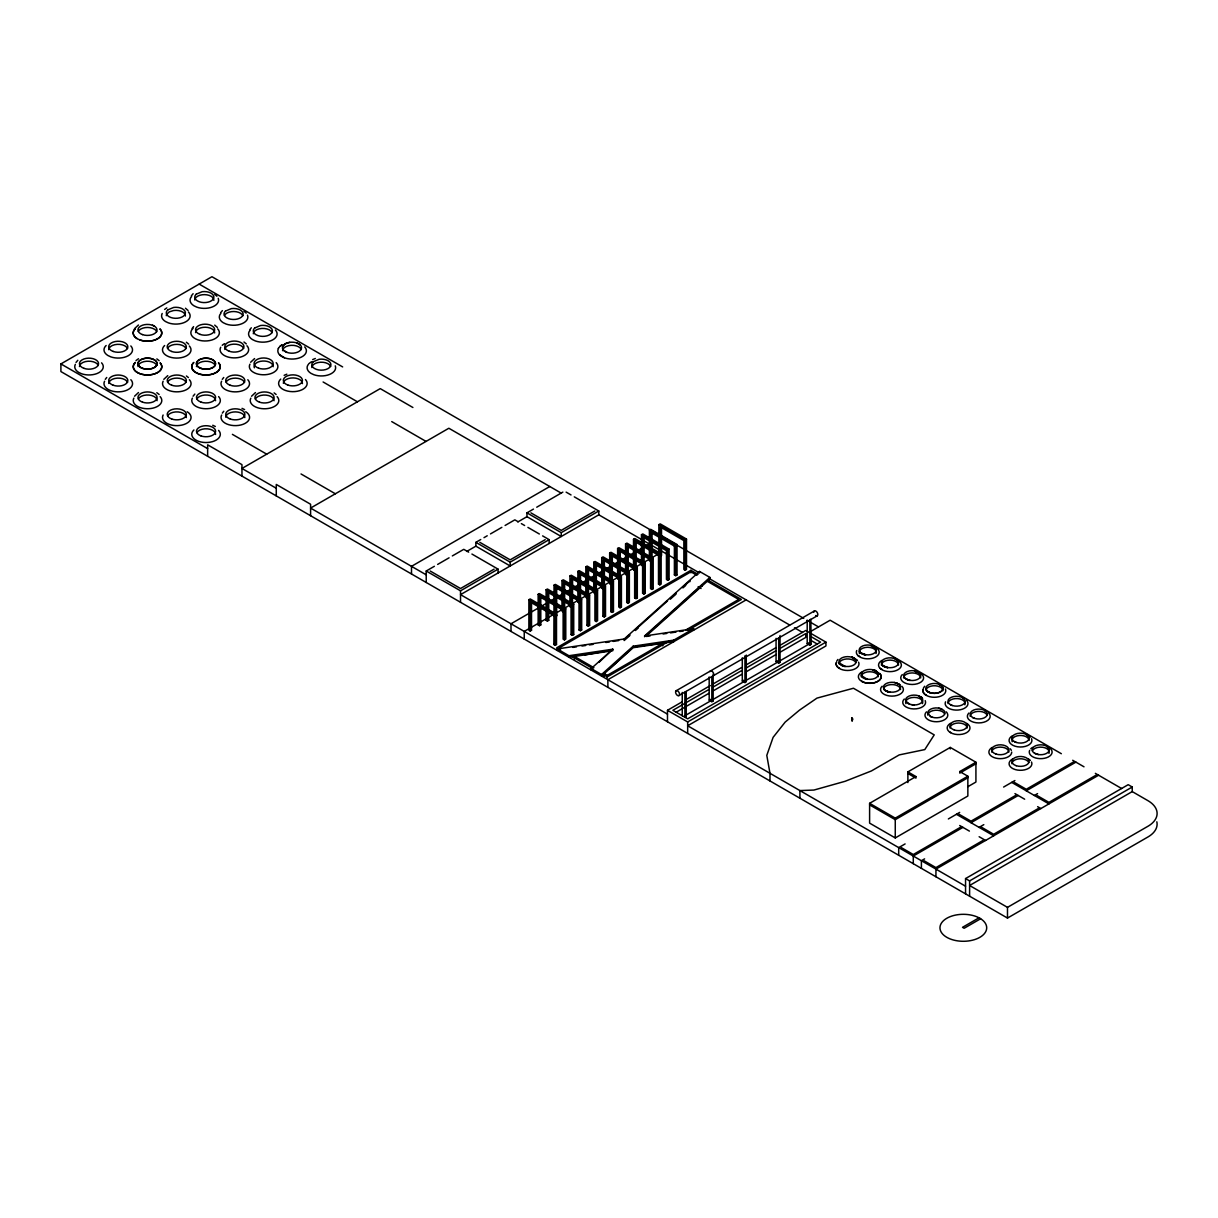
<?xml version="1.0" encoding="UTF-8"?>
<svg xmlns="http://www.w3.org/2000/svg" width="1218" height="1218" viewBox="0 0 1218 1218"><rect width="100%" height="100%" fill="white"/><g stroke="black" fill="none" stroke-linecap="round" stroke-linejoin="round"><path stroke-width="1.5" d="M852.113 720.919L852.844 719.062L851.717 717.828L852.113 720.919L852.037 718.041M865.541 654.736L865.435 654.919A8.968 5.176 0 0 1 859.999 652.513L865.541 654.736L863.471 654.233M894.21 682.445L898.047 683.724A8.587 4.963 0 0 1 898.062 690.743A8.587 4.963 0 0 1 885.912 690.743L889.658 692.22A8.968 5.176 0 0 1 884.222 689.799L885.912 690.743M909.953 680.375L906.101 679.096L903.878 676.858A8.587 4.963 0 0 1 914.383 670.798L919.605 673.097A8.587 4.963 0 0 1 917.382 679.507A8.587 4.963 0 0 1 906.101 679.081L909.953 680.375L907.684 680.04M923.427 688.063L924.69 686.252M836.796 661.009L837.908 659.456M76.018 362.446L77.8 360.284M134.498 328.677L138.456 324.993M105.281 379.331L106.727 377.473M191.333 295.867L193.114 293.705M191.607 296.553L190.663 297.771A14.266 8.237 0 0 0 193.921 305.779L196.814 307.149A14.266 8.237 0 0 0 212.663 306.829A14.266 8.237 0 0 0 218.22 298.258M134.543 396.231L138.487 392.531M192.124 328.479L193.586 326.607M163.806 379.331L167.764 375.631M220.595 312.752L222.376 310.605M220.854 313.452L219.925 314.655A14.266 8.237 0 0 0 223.183 322.679L226.076 324.034A14.266 8.237 0 0 0 241.91 323.729A14.266 8.237 0 0 0 247.482 315.142M193.068 396.215L194.834 394.069M249.857 329.652L251.304 327.779M250.116 330.337L249.172 331.555A14.266 8.237 0 0 0 252.446 339.563L255.323 340.933A14.266 8.237 0 0 0 272.619 339.929A14.266 8.237 0 0 0 275.42 330.032M222.27 379.361L223.731 377.489M250.634 362.264L254.592 358.564M222.315 413.115L223.777 411.242M278.313 348.378L279.257 347.16M282.835 346.095L285.423 343.689L289.793 342.319M251.532 396.246L255.476 392.561M308.626 364.121L307.697 365.339A14.266 8.237 0 0 0 310.955 373.347L313.848 374.718A14.266 8.237 0 0 0 329.697 374.398A14.266 8.237 0 0 0 335.254 365.826M840.146 664.069L839.278 662.881L845.262 666.581A8.968 5.176 0 0 1 839.811 664.16L840.146 664.069A8.587 4.948 0 0 1 841.501 658.085A8.587 4.948 0 0 1 851.854 657.294L852.067 657.096A8.968 5.176 0 0 1 856.239 660.232L853.651 658.101M872.058 645.647L872.24 645.433A8.968 5.176 0 0 1 876.427 648.585L869.987 645.159A8.587 4.963 0 0 0 859.466 651.219L860.319 652.422L859.466 651.219M909.876 704.339L908.11 703.547A8.587 4.963 0 0 1 907.364 697.031A8.587 4.963 0 0 1 918.463 695.752L921.615 697.564A8.587 4.963 0 0 1 914.185 705.009L909.892 704.339L905.872 701.324M136.005 360.574L138.502 358.747M591.217 670.098L591.217 668.56L612.821 649.194L599.058 662.303M557.235 650.488L557.235 648.95L624.195 638.993L699.558 571.455L709.896 577.423L709.896 578.946L645.951 636.253M629.797 634.761L624.195 639.77L624.195 638.993M635.385 629.736L667.54 600.931M670.326 598.419L675.929 593.41M682.917 587.152L689.906 580.879L689.906 581.656M624.195 640.531L629.797 635.522M635.385 630.513L638.186 628.001M670.326 599.195L675.929 594.171M682.917 587.913L685.704 585.401M662.744 645.86L662.744 643.317L633.177 647.702L601.54 676.051L601.54 674.528L633.177 646.179L673.782 640.135L693.636 628.686L693.636 630.208M709.896 577.423L644.55 635.979L693.636 628.686M673.782 640.135L673.782 641.673L633.177 646.941L609.381 669.017M644.55 636.74L701.903 585.34L701.903 586.117M930.065 692.692L928.009 692.037L932.135 693.179A8.587 4.963 0 0 0 942.656 687.104L940.433 684.897A8.587 4.963 0 0 0 928.299 684.897A8.587 4.963 0 0 0 928.299 691.9L930.065 692.692A8.587 4.963 0 0 0 940.433 691.9A8.587 4.963 0 0 0 941.803 685.917L938.652 684.105L940.418 684.881M932.09 717.158L930.308 716.382A8.587 4.963 0 0 0 941.605 716.793A8.587 4.963 0 0 0 943.813 710.383L938.606 708.084M974.476 718.331L972.71 717.539M1016.193 742.417L1014.427 741.625M164.643 309.433L166.82 307.895M279.851 346.414L282.195 344.755A14.266 8.237 0 0 0 279.973 346.475M309.22 363.375L311.564 361.716M1156.826 821.8A31.44 18.148 0 0 1 1147.889 837.01L1007.484 918.067L60.9 371.566L60.9 363.923L211.947 276.714L657.431 533.91M549.775 486.515L411.501 566.34L411.501 573.982M426.224 582.478L426.224 571.014L434.384 566.294M437.643 564.421L449.077 557.814M452.335 555.926L463.769 549.333L468.671 552.165M475.873 542.345L510.19 562.153L510.19 565.974L475.873 546.166L475.873 542.345L480.745 539.528M483.988 537.656L487.23 535.783M490.489 533.91L501.846 527.348M505.089 525.476L514.833 519.842L518.107 521.73M526.952 512.854L561.254 532.662L561.254 536.499L526.952 516.676L526.952 512.854L533.469 509.094M536.742 507.206L562.853 492.118M466.783 551.419L475.873 546.166M517.863 521.928L526.952 516.676M494.097 569.141L460.526 588.522L430.198 571.014M545.177 539.665L510.19 559.854L479.846 542.345M594.826 510.997L561.254 530.378L530.911 512.854M426.224 571.014L460.526 590.821L498.071 569.141L498.071 572.978M510.19 562.153L549.151 539.665L549.151 543.487M561.254 532.662L598.799 510.997L598.799 514.818L460.526 594.643L667.479 714.129M530.195 631.046L530.195 601.981L531.52 601.22L531.52 630.285L530.195 631.046L528.871 630.285L528.871 599.698L530.195 598.921L556.504 614.116L556.504 644.489L555.18 645.266L553.855 644.489L554.038 585.158L555.362 584.396L581.671 599.591L581.671 629.965L580.347 630.726L579.022 629.965L579.022 601.113L555.362 587.457L555.18 645.266M539.467 625.687L538.143 624.925L538.143 594.338L539.467 593.577L565.776 608.772L565.776 639.145L564.452 639.907L563.127 639.145L563.127 610.294L539.467 596.637L539.467 625.687L540.792 624.925L540.792 595.876L539.467 596.637M548.739 593.09L548.739 620.343L547.415 621.104L546.09 620.343L546.09 589.756L547.415 588.994L573.724 604.174L573.724 634.548L572.399 635.324L571.075 634.548L571.075 605.711L573.724 604.174M561.985 580.575L563.31 579.814L589.619 595.008L589.619 625.382L588.294 626.143L586.969 625.382L586.969 596.531L563.31 582.874L563.31 611.923L561.985 611.162L561.985 580.575L588.294 595.769L589.619 595.008M569.933 575.992L571.257 575.216L597.566 590.41L597.566 620.784L596.241 621.561L594.917 620.784L594.917 591.948L571.257 578.276L571.257 607.34L569.933 606.579L569.933 575.992L596.241 591.172L597.566 590.41M579.205 602.758L577.88 601.981L577.88 571.394L579.205 570.633L605.513 585.828L605.513 616.201L604.189 616.963L602.864 616.201L603.047 559.93L626.707 573.587L629.356 572.064L629.356 602.438L628.031 603.199L626.707 602.438L626.889 546.166L650.549 559.823M585.828 566.812L587.152 566.05L613.461 581.245L613.461 611.619L612.136 612.38L610.812 611.619L610.812 582.767L587.152 569.111L587.152 598.16L585.828 597.399L585.828 566.812L612.136 582.006L613.461 581.245M595.1 593.577L593.775 592.816L593.775 562.229L595.1 561.452L621.408 576.647L621.408 607.021L620.084 607.797L618.759 607.021L618.759 578.185L595.1 564.513L595.1 589.938M603.047 588.994L601.722 588.218L601.722 557.631L603.047 556.87L629.356 572.064M610.994 584.396L609.67 583.635L609.67 553.048L610.994 552.287L637.303 567.481L637.303 597.855L635.979 598.617L634.654 597.855L634.654 569.004L610.994 555.347L610.994 580.773M620.084 607.797L620.266 549.988L618.942 550.749L618.942 579.814L617.617 579.052L617.617 548.465L618.942 547.689L645.251 562.883L645.251 593.257L643.926 594.034L642.602 593.257L642.602 564.421L645.251 562.883M628.214 574.454L626.889 575.231L625.565 574.454L625.565 543.867L626.889 543.106L653.198 558.301L653.198 588.675L651.874 589.436L650.549 588.675L650.716 532.403L652.041 531.642L652.041 558.879M658.496 555.241L634.837 541.584L634.837 570.633L633.512 569.872L633.512 539.285L634.837 538.523L661.146 553.703L661.146 584.092L659.821 584.853L658.496 584.092L658.496 555.241L661.146 553.703M641.46 534.702L642.784 533.926L669.093 549.12L669.093 579.494L667.769 580.255L666.444 579.494L666.444 550.658L642.784 536.986L642.784 566.05L641.46 565.289L641.46 534.702L667.769 549.881L669.093 549.12M650.716 561.452L649.392 560.691L649.392 530.104L650.716 529.343L677.041 544.537L677.041 574.911L675.716 575.672L674.391 574.911L674.391 546.06L677.041 544.537M658.862 553.429L658.862 524.638L660.186 523.877L686.51 539.072L686.51 569.445L685.186 570.207L683.861 569.445L683.861 540.594L660.186 526.937L660.186 554.175M547.415 621.104L547.415 592.039L548.739 591.278M587.152 569.111L588.477 568.334L588.477 595.587M610.994 555.347L612.319 554.571L612.319 581.823M642.784 536.986L644.109 536.224L644.109 563.462M545.557 603.823L510.997 623.783L510.997 631.426M550.506 600.976L562.016 594.323M566.964 591.461L578.489 584.823M581.778 582.92L586.711 580.057M589.999 578.169L593.303 576.266M598.236 573.404L626.219 557.25M629.508 555.347L649.27 543.944L598.799 514.818M545.634 619.079L524.242 631.426L524.242 639.069M548.922 617.176L593.379 591.506M596.668 589.619L657.568 554.449M553.855 615.653L556.504 614.116M538.143 594.338L564.452 609.533L565.776 608.772M554.038 585.158L580.347 600.352L581.671 599.591M577.88 571.394L604.189 586.589L605.513 585.828M621.408 576.647L620.084 577.408L593.775 562.229M609.67 553.048L635.979 568.243L637.303 567.481M625.565 543.867L651.874 559.062L653.198 558.301M658.862 524.638L685.186 539.833L686.51 539.072M538.143 624.925L539.467 624.164L540.792 624.925M546.09 620.343L547.415 619.581L548.739 620.343M554.038 615.745L555.362 614.983M569.933 606.579L571.257 605.803M577.88 601.981L579.205 601.22M601.722 588.218L603.047 587.457M609.67 583.635L610.994 582.874M625.565 574.454L626.889 573.693M633.512 569.872L634.837 569.111M641.46 565.289L642.784 564.513L618.942 550.749M556.687 588.507L556.687 615.745L555.362 616.521L530.195 601.981M661.511 555.225L660.186 555.987L658.862 555.225L660.186 554.464L661.511 555.225L661.511 526.176M553.855 644.489L555.18 643.728L556.504 644.489M571.075 634.548L572.399 633.786L573.724 634.548M579.022 629.965L580.347 629.204L581.671 629.965M586.969 625.382L588.294 624.606L589.619 625.382M602.864 616.201L604.189 615.44L605.513 616.201M610.812 611.619L612.136 610.842L613.461 611.619M626.707 602.438L628.031 601.677M634.654 597.855L635.979 597.079L637.303 597.855M642.602 593.257L643.926 592.496L645.251 593.257M658.496 584.092L659.821 583.315M674.391 574.911L675.716 574.15L677.041 574.911M698.005 574.394L690.926 570.298L556.763 647.763L560.6 649.986M604.235 676.188L604.235 673.645L607.219 675.366L662.744 643.317M685.795 629.995L738.732 599.439L707.293 581.275M669.352 641.018L607.219 676.888L603.199 674.574M687.774 630.391L741.381 599.439L708.328 580.347M746.147 599.88L607.873 679.72L607.873 687.363M813.852 612.212A2.817 1.629 60 0 1 816.608 611.68A2.817 1.629 60 0 1 817.248 615.79L678.563 695.752A2.817 1.629 60 0 1 676.584 694.61L676.173 694.001A2.817 1.629 60 0 1 676.173 690.758L814.446 610.934M667.479 721.772L667.479 710.307L682.293 701.751M685.582 699.848L710.277 685.597M713.565 683.694L741.549 667.54M746.497 664.693L776.125 647.58M779.413 645.677L805.753 630.467L825.941 642.13L825.941 645.951L687.668 725.776L965.554 886.217M708.952 689.464L672.869 710.307L687.668 718.848L820.551 642.13L810.686 636.435M713.885 686.617L741.762 670.524M746.695 667.677L776.216 650.625M779.505 648.737L805.753 633.588L805.753 637.41L779.505 652.559M810.549 631.533L830.128 620.221L1061.35 753.714M676.142 712.226L708.952 693.286M713.885 690.454L741.762 674.346M746.695 671.499L776.216 654.447M709.181 676.98L709.181 700.167L710.505 699.406M742.295 657.781L742.295 681.06L743.619 680.299M776.064 638.369L776.064 661.557L777.389 660.795M807.199 620.388L807.199 643.591L808.524 642.83M710.505 700.944L684.897 715.727L686.221 716.489L686.221 691.504M713.459 699.239L744.274 681.441M745.858 680.527L778.058 661.937M809.178 643.972L778.713 661.557L780.038 662.318L780.038 635.552M686.221 716.489L684.897 717.25L684.897 692.189M709.181 700.167L711.83 701.705L713.154 700.944L713.154 674.178M742.295 681.06L744.944 682.582L746.269 681.821L746.269 655.056M776.064 661.557L778.713 663.094L780.038 662.318M807.199 643.591L809.848 645.114L811.173 644.352L810.838 619.383A2.817 1.629 60 0 1 810.351 619.338M667.479 710.307L687.668 721.954L825.941 642.13M907.882 782.58L907.882 771.892L950.268 747.426L975.923 762.224L975.923 782.047L967.853 786.706M975.923 763.777L959.769 773.11L959.769 771.557L967.853 776.216L967.853 796.024L895.26 837.938L869.606 823.124L869.606 803.317L915.951 776.566L915.951 778.119L907.882 773.445M959.769 771.557L975.923 762.224M869.606 803.317L895.26 818.131L967.853 776.216M967.853 777.769L895.26 819.684L869.606 804.87M905.111 843.922L898.701 847.621L898.701 855.264M948.35 818.953L959.677 812.406M1003.617 787.056L1014.899 780.54M960.286 827.372L913.287 854.518L901.35 847.621M1015.553 795.476L971.02 821.176L959.084 814.294M1073.271 762.133L1026.272 789.279L1014.335 782.382M962.936 827.372L913.287 856.041L913.287 863.684M971.02 822.713L1018.202 795.476M1026.272 790.802L1075.92 762.133M924.599 858.873L921.402 860.73L921.402 868.373M979.105 827.387L983.809 824.647M1034.341 795.476L1037.553 793.618M982.956 840.466L935.942 867.597L924.051 860.73M1038.223 808.554L993.675 834.269L981.754 827.372M1095.956 775.227L1048.942 802.373L1036.99 795.476M1098.606 775.227L935.942 869.119L935.942 876.762M965.554 893.875L965.554 878.574L1128.203 784.681L1132.238 787.011L1132.238 791.593L969.604 885.501L1007.484 907.364L1147.889 826.306A31.44 18.148 0 0 0 1147.889 800.637L1132.238 791.593M965.554 878.574L969.604 880.903L1132.238 787.011M978.983 917.809L962.509 927.324L964.154 928.268L980.627 918.768M312.63 359.584L315.325 358.473M284.144 375.311L286.854 374.185M713.154 675.868L713.154 675.868A2.801 1.614 60 0 0 712.911 672.123A2.801 1.614 60 0 0 709.957 671.62M572.81 647.397L576.479 646.865M581.976 646.042L585.66 645.494M589.329 644.946L592.999 644.398M605.848 642.495L609.518 641.947M613.187 641.399L618.698 640.577M646.408 636.466L650.107 635.918M663.064 633.984L666.764 633.436M670.479 632.888L676.02 632.066M679.735 631.518L683.435 630.954M557.235 648.95L568.958 655.726L612.821 649.194M612.821 649.97L584.518 654.934M612.821 650.732L568.958 657.248L568.958 655.726M911.947 704.841L914.17 705.009M865.48 678.7L867.551 679.202A8.587 4.963 0 0 0 878.056 673.128L874.067 670.113A8.587 4.963 0 0 0 863.699 670.905A8.587 4.963 0 0 0 862.344 676.888L861.994 676.98A8.968 5.176 0 0 0 867.444 679.385L861.476 675.686M914.383 670.798L919.605 673.097M887.694 691.535L889.764 692.022M1038.452 754.566L1034.6 753.272M815.847 615.653L817.248 615.79L815.74 615.577M875.833 647.58L873.473 646.53A11.419 6.592 0 0 1 875.833 647.58L877.645 648.935A11.419 6.592 0 0 1 869.256 658.771A11.419 6.592 0 0 1 856.726 650.534M853.27 658.177A11.419 6.592 0 0 1 857.457 660.598L851.869 657.309L853.635 658.085A8.587 4.948 0 0 1 853.635 665.104A8.587 4.948 0 0 1 841.501 665.104M876.107 670.722C871.022 669.002 879.594 671.575 878.361 674.407M950.512 704.72L952.278 705.511M896.281 682.948L899.752 684.623L896.281 682.948A8.587 4.963 0 0 0 885.912 683.724A8.587 4.963 0 0 0 884.542 689.708L883.689 688.52L884.542 689.708M918.463 695.752L922.468 698.767M919.879 696.635L922.254 697.686M904.289 699.041A11.419 6.592 0 0 0 906.101 707.003L908.461 708.054A11.419 6.592 0 0 0 921.128 707.567A11.419 6.592 0 0 0 925.208 700.639M916.454 671.285L918.235 672.077M851.869 657.309L853.635 658.085M942.458 709.363L940.677 708.571A8.587 4.963 0 0 0 927.796 712.865L930.308 716.367M297.131 343.065L300.389 345.075M286.946 352.383A9.546 5.511 0 0 1 287.463 342.837A9.546 5.511 0 0 1 301.531 347.861A9.546 5.511 0 0 1 286.946 352.383L283.687 350.373M284.464 357.757L279.531 354.712M152.494 325.221L154.427 326.135M142.46 334.585L140.512 333.686A9.546 5.511 0 0 1 144.485 324.688A9.546 5.511 0 0 1 156.939 330.565A9.546 5.511 0 0 1 142.445 334.6M137.086 338.604A14.266 8.237 0 0 1 135.35 328.616A14.266 8.237 0 0 0 137.071 338.619L139.963 339.959A14.266 8.237 0 0 0 157.244 338.969A14.266 8.237 0 0 0 160.06 329.058A14.266 8.237 0 0 1 157.244 338.969A14.266 8.237 0 0 1 139.963 339.959M242.032 408.365L244.605 409.583M212.754 425.265L215.327 426.483M156.833 358.914L159.162 360.695M156.817 392.698L159.147 394.48M1072.693 760.276L1084.005 766.807M1095.347 773.354L1121.626 788.518M660.719 535.813L683.74 549.09M687.028 550.993L803.743 618.379M807.032 620.282L818.526 626.92M649.392 530.104L675.716 545.299L675.716 575.672M650.716 532.403L674.391 546.06M566.126 492.133L571.029 494.95M574.287 496.837L598.799 510.997M199.173 284.099L342.654 366.923M412.902 407.497L380.229 388.618L241.956 468.458L276.273 488.266M561.224 493.123L448.848 428.249L310.59 508.073L426.224 574.835M650.732 544.796L683.45 563.69M686.678 565.548L699.558 572.993L699.558 571.455M709.896 578.946L789.645 625.001M794.471 627.788L802.525 632.431M810.686 640.257L817.263 644.048M696.97 575.322L690.926 571.821L559.412 647.763L559.412 650.305M633.512 539.285L659.821 554.479L659.821 584.853M809.848 643.591L811.173 644.352M698.097 586.817L701.05 588.522M617.617 548.465L643.926 563.645L643.926 594.034M667.769 578.733L669.093 579.494M323.105 381.98L357.422 401.788M391.739 421.595L426.041 441.418M1011.686 782.382L1048.942 803.895M1014.959 793.603L1024.658 799.206M1037.629 806.681L1040.872 808.554M601.722 557.631L628.031 572.825L628.031 603.199M651.874 587.913L653.198 588.675M521.365 523.618L524.638 525.506M527.912 527.394L539.346 534.002M542.619 535.89L549.151 539.665M602.864 587.35L579.205 573.693L579.205 599.119M907.882 771.892L915.951 776.566M620.084 606.26L621.408 607.021M956.435 814.294L993.675 835.792M959.693 825.5L969.406 831.102M979.135 836.72L985.606 840.466M546.09 589.756L572.399 604.95M547.415 592.039L571.075 605.711M471.929 554.053L498.071 569.141M711.83 700.167L713.154 700.944M528.871 599.698L556.687 615.745M232.394 434.354L266.712 454.162M301.029 473.969L335.346 493.777M530.195 629.508L531.52 630.285M593.912 667.677L574.424 656.441L574.424 658.984M572.323 656.746L592.861 668.606M591.217 668.56L601.54 674.528M60.9 363.923L207.639 448.635M1046.749 746.269L1048.972 748.491A8.587 4.963 0 0 1 1039.928 754.718A8.587 4.963 0 0 1 1032.894 747.685A8.587 4.963 0 0 1 1046.749 746.269L1048.972 748.491M962.646 697.716L964.001 698.736A8.587 4.963 0 0 1 957.318 706.151A8.587 4.963 0 0 1 948.502 699.528A8.587 4.963 0 0 1 962.646 697.716L964.001 698.736M920.245 673.204L922.056 674.574A11.419 6.592 0 0 1 919.514 682.933A11.419 6.592 0 0 1 904.822 682.933A11.419 6.592 0 0 1 902.279 674.574M926.913 690.865L926.061 689.677L928.283 691.9M920.245 696.544L921.615 697.564M880.066 668.347L881.878 669.2M857.883 655.543L859.695 656.38M946.264 711.86A11.419 6.592 0 0 1 943.326 720.386A11.419 6.592 0 0 1 928.314 719.823L926.502 718.468A11.419 6.592 0 0 1 926.487 711.86M243.981 342.014L246.325 343.918M214.718 325.115L217.337 327.398M185.471 308.23L188.074 310.514M274.126 392.896L276.136 394.51M186.354 342.212L188.699 344.131M186.4 375.966L188.409 377.58M903.878 676.858L904.73 678.061M876.062 648.661L873.839 646.438L875.194 647.458A8.587 4.963 0 0 1 872.986 653.883A8.587 4.963 0 0 1 861.689 653.442M927.796 712.865L928.086 714.159M1007.484 907.364L1007.484 918.067M969.604 880.903L969.604 896.204M950.512 732.125L950.512 732.642A11.419 6.592 0 0 0 966.65 732.642A11.419 6.592 0 0 0 966.65 723.325M950.268 747.426L950.268 748.979M926.289 694.839L926.289 695.341A11.419 6.592 0 0 1 923.335 688.977A11.419 6.592 0 0 0 934.373 697.29A11.419 6.592 0 0 0 945.396 688.992M895.26 818.131L895.26 837.938M861.689 680.847L861.689 681.364A11.419 6.592 0 0 0 876.716 681.928A11.419 6.592 0 0 0 879.655 673.402A11.419 6.592 0 0 1 876.716 681.928A11.419 6.592 0 0 1 861.705 681.364L859.878 679.994A11.419 6.592 0 0 1 861.705 672.047M839.506 668.043L837.695 667.19A11.419 6.592 0 0 1 836.553 662.181A11.419 6.592 0 0 0 847.576 670.479A11.419 6.592 0 0 0 858.599 662.181M809.848 620.145L809.848 645.114M799.906 798.232L799.906 790.573L813.944 790.056L845.094 781.301L871.418 770.948L899.234 754.901L924.797 749.588L934.221 734.88L853.437 688.246L816.974 698.112L799.556 710.094L785.153 722.107L773.11 737.347L766.792 755.373L769.989 773.308L769.989 780.951M778.713 638.11L778.713 663.094M744.944 655.817L744.944 682.582M711.83 676.721L711.83 701.705M690.926 570.298L690.926 572.841M687.668 721.954L687.668 733.434M685.186 539.833L685.186 570.207M682.247 692.448L682.247 715.727M667.769 549.881L667.769 580.255M651.874 559.062L651.874 589.436M636.161 540.807L636.161 566.233M635.979 568.243L635.979 598.617M633.177 646.179L633.177 646.941M628.214 545.405L628.214 572.643M612.136 582.006L612.136 612.38M607.219 675.366L607.219 677.908M604.372 559.169L604.372 586.406M604.189 586.589L604.189 616.963M596.424 563.751L596.241 621.561M588.294 595.769L588.294 626.143M580.529 574.744L580.529 600.169M580.347 600.352L580.347 630.726M572.582 577.515L572.399 635.324M564.634 582.113L564.634 609.35M564.452 609.533L564.452 639.907M460.526 590.821L460.526 602.286M310.59 515.716L310.59 504.252L276.273 484.444L276.273 495.909M241.956 476.101L241.956 464.637L207.639 444.814L207.639 456.293M1011.899 763.716A8.587 4.963 0 0 1 1019.359 758.814A8.587 4.963 0 0 1 1028.784 762.438M224.447 315.447A9.546 5.511 0 0 1 233.871 311.519A9.546 5.511 0 0 1 242.884 315.767M905.887 703.623A8.587 4.963 0 0 1 914.185 697.381A8.587 4.963 0 0 1 922.468 703.623M196.433 366.588A9.546 5.511 0 0 1 205.02 361.274A9.546 5.511 0 0 1 215.281 365.491M138.319 331.387A9.546 5.511 0 0 1 152.494 328.281L154.427 329.195A9.546 5.511 0 0 1 156.757 331.707M283.337 383.259A9.546 5.511 0 0 1 293.188 377.915A9.546 5.511 0 0 1 302.429 383.594M255.354 398.956A9.546 5.511 0 0 1 266.026 395.104A9.546 5.511 0 0 1 274.035 400.707M947.985 703.517A8.587 4.963 0 0 1 957.698 698.599A8.587 4.963 0 0 1 964.869 704.796M167.582 348.272A9.546 5.511 0 0 1 177.021 344.359A9.546 5.511 0 0 1 186.019 348.607M1012.204 741.701A8.587 4.963 0 0 1 1019.375 735.505A8.587 4.963 0 0 1 1029.073 740.422M254.334 367.806A9.546 5.511 0 0 1 262.677 361.046A9.546 5.511 0 0 1 273.167 366.709M196.89 398.925A9.546 5.511 0 0 1 207.562 395.074A9.546 5.511 0 0 1 215.571 400.676M861.187 676.706A8.587 4.963 0 0 1 869.774 671.742A8.587 4.963 0 0 1 878.361 676.706M218.555 362.857A14.266 8.237 0 0 1 214.81 373.226A14.266 8.237 0 0 1 196.479 372.906A14.266 8.237 0 0 1 193.845 362.416A14.266 8.237 0 0 0 196.494 372.891A14.266 8.237 0 0 0 214.84 373.21A14.266 8.237 0 0 0 218.57 362.842M167.642 415.81A9.546 5.511 0 0 1 178.315 411.958A9.546 5.511 0 0 1 186.324 417.561M838.989 663.886A8.587 4.963 0 0 1 846.449 658.968A8.587 4.963 0 0 1 855.858 662.607M195.565 332.59A9.546 5.511 0 0 1 205.4 327.246A9.546 5.511 0 0 1 214.657 332.925M225.741 417.226A9.546 5.511 0 0 1 235.576 411.897A9.546 5.511 0 0 1 244.833 417.576M189.369 379.712A14.266 8.237 0 0 1 178.224 391.8A14.266 8.237 0 0 1 163.136 381.234M988.666 713.032A11.419 6.592 0 0 1 986.108 721.376A11.419 6.592 0 0 1 971.431 721.376A11.419 6.592 0 0 1 968.889 713.032M915.129 671.514A11.419 6.592 0 0 1 917.87 672.169M901.868 686.236A11.419 6.592 0 0 1 899.31 694.58A11.419 6.592 0 0 1 884.633 694.58A11.419 6.592 0 0 1 882.091 686.236M214.718 294.497A14.266 8.237 0 0 1 216.895 296.248M137.969 366.557A9.546 5.511 0 0 1 146.556 361.244A9.546 5.511 0 0 1 156.817 365.461M108.707 349.657A9.546 5.511 0 0 1 117.309 344.344A9.546 5.511 0 0 1 127.555 348.576M108.722 383.442A9.546 5.511 0 0 1 117.309 378.128A9.546 5.511 0 0 1 127.57 382.345M304.683 346.917A14.266 8.237 0 0 1 293.523 359.021A14.266 8.237 0 0 1 278.435 348.439M1032.392 750.79A8.587 4.963 0 0 1 1042.897 747.289A8.587 4.963 0 0 1 1048.972 753.348M226.091 382.056A9.546 5.511 0 0 1 235.531 378.143A9.546 5.511 0 0 1 244.529 382.391M282.561 350.647A9.546 5.511 0 0 1 291.148 345.333A9.546 5.511 0 0 1 301.394 349.551M218.631 396.596A14.266 8.237 0 0 1 207.471 408.7A14.266 8.237 0 0 1 192.383 398.119M166.303 315.69A9.546 5.511 0 0 1 166.714 314.274L169.317 311.838L173.672 310.499A9.546 5.511 0 0 1 185.395 316.025M194.773 299.978A9.546 5.511 0 0 1 204.624 294.634A9.546 5.511 0 0 1 213.866 300.313M1050.571 748.765A11.419 6.592 0 0 1 1042.166 758.601A11.419 6.592 0 0 1 1029.652 750.364M1030.793 748.765A11.419 6.592 0 0 1 1032.605 747.41M991.711 752.069A8.587 4.963 0 0 1 1000.298 747.106A8.587 4.963 0 0 1 1008.885 752.069M859.466 653.518A8.587 4.963 0 0 1 867.764 647.276A8.587 4.963 0 0 1 876.046 653.518M872.727 670.342A11.419 6.592 0 0 1 875.483 670.996M276.197 362.644A14.266 8.237 0 0 1 265.052 374.733A14.266 8.237 0 0 1 249.964 364.152M247.833 379.742A14.266 8.237 0 0 1 236.688 391.831A14.266 8.237 0 0 1 221.6 381.264M970.183 716.336A8.587 4.963 0 0 1 977.658 711.419A8.587 4.963 0 0 1 987.067 715.042M224.828 349.475A9.546 5.511 0 0 1 233.414 344.161A9.546 5.511 0 0 1 243.661 348.378M1031.524 738.702A11.419 6.592 0 0 1 1025.312 746.39A11.419 6.592 0 0 1 1011.138 744.198A11.419 6.592 0 0 1 1012.417 735.748M1026.195 734.713A11.419 6.592 0 0 1 1030.382 737.118M130.828 345.942A14.266 8.237 0 0 1 128.027 355.839A14.266 8.237 0 0 1 110.747 356.844L107.854 355.473A14.266 8.237 0 0 1 106.133 345.501M899.843 661.755A11.419 6.592 0 0 1 896.509 670.448A11.419 6.592 0 0 1 881.208 669.291A11.419 6.592 0 0 1 881.893 660.4M881.375 665.058A8.587 4.963 0 0 1 889.962 660.095A8.587 4.963 0 0 1 898.549 665.058M243.981 311.397A14.266 8.237 0 0 1 246.158 313.133M245.716 411.745A14.266 8.237 0 0 1 246.752 422.326A14.266 8.237 0 0 1 228.877 424.747A14.266 8.237 0 0 1 221.646 415.018M311.808 367.547A9.546 5.511 0 0 1 320.41 362.218A9.546 5.511 0 0 1 330.657 366.451M253.298 333.762A9.546 5.511 0 0 1 261.885 328.434A9.546 5.511 0 0 1 272.132 332.666M903.573 677.878A8.587 4.963 0 0 1 912.16 672.915A8.587 4.963 0 0 1 920.747 677.878M79.459 366.542A9.546 5.511 0 0 1 88.061 361.228A9.546 5.511 0 0 1 98.308 365.461M189.323 345.958A14.266 8.237 0 0 1 185.578 356.326A14.266 8.237 0 0 1 167.231 355.991A14.266 8.237 0 0 1 164.613 345.516M926.076 689.403A8.587 4.963 0 0 1 935.485 685.78A8.587 4.963 0 0 1 942.945 690.697M277.095 396.626A14.266 8.237 0 0 1 265.935 408.73A14.266 8.237 0 0 1 250.847 398.149M883.689 688.246A8.587 4.963 0 0 1 893.099 684.607A8.587 4.963 0 0 1 900.559 689.525M246.949 345.745A14.266 8.237 0 0 1 235.79 357.848A14.266 8.237 0 0 1 220.702 347.267M222.239 345.303A14.266 8.237 0 0 1 224.584 343.643M966.453 700.213A11.419 6.592 0 0 1 958.064 710.048A11.419 6.592 0 0 1 945.549 701.812M1011.716 752.069A11.419 6.592 0 0 1 995.928 758.159A11.419 6.592 0 0 1 992.228 747.41M1010.194 748.765A11.419 6.592 0 0 1 1011.336 750.364M196.905 432.694A9.546 5.511 0 0 1 207.578 428.843A9.546 5.511 0 0 1 215.586 434.461M187.176 411.745A14.266 8.237 0 0 1 180.051 425.417A14.266 8.237 0 0 1 163.121 415.018M927.796 715.164A8.587 4.963 0 0 1 935.257 710.246A8.587 4.963 0 0 1 944.666 713.885M949.994 727.983A8.587 4.963 0 0 1 958.581 723.02A8.587 4.963 0 0 1 967.168 727.983M305.459 379.529A14.266 8.237 0 0 1 301.714 389.897A14.266 8.237 0 0 1 283.383 389.577A14.266 8.237 0 0 1 280.749 379.087M217.687 328.86A14.266 8.237 0 0 1 213.942 339.228A14.266 8.237 0 0 1 195.611 338.893A14.266 8.237 0 0 1 192.977 328.418M138.38 398.91A9.546 5.511 0 0 1 149.068 395.058A9.546 5.511 0 0 1 157.076 400.676M167.627 382.026A9.546 5.511 0 0 1 177.067 378.113A9.546 5.511 0 0 1 186.065 382.361M188.425 311.96A14.266 8.237 0 0 1 185.623 321.872A14.266 8.237 0 0 1 168.343 322.861L165.45 321.506A14.266 8.237 0 0 1 162.192 313.483M218.616 430.396A14.266 8.237 0 0 1 205.598 442.53A14.266 8.237 0 0 1 193.906 429.954M101.581 362.827A14.266 8.237 0 0 1 98.78 372.723A14.266 8.237 0 0 1 81.499 373.728L78.607 372.358A14.266 8.237 0 0 1 75.349 364.349M676.173 690.758A2.817 1.629 60 0 1 678.974 692.372A2.817 1.629 60 0 1 678.974 695.63M160.106 396.611A14.266 8.237 0 0 1 148.946 408.7A14.266 8.237 0 0 1 133.858 398.119M130.844 379.712A14.266 8.237 0 0 1 119.699 391.815A14.266 8.237 0 0 1 104.596 381.234M950.512 732.642A11.419 6.592 0 0 1 950.512 723.325M1031.509 762.011A11.419 6.592 0 0 1 1017.532 770.081A11.419 6.592 0 0 1 1012.417 759.058M1028.555 759.058A11.419 6.592 0 0 1 1030.382 760.428M887.724 667.54L887.633 667.738A8.968 5.176 0 0 1 882.182 665.317L887.724 667.54M167.734 309.905L166.714 311.214A9.546 5.511 0 0 0 168.891 316.573L170.825 317.487A9.546 5.511 0 0 0 185.273 313.696A9.546 5.511 0 0 0 173.672 307.438L167.734 309.905M196.205 294.177L195.184 295.487A9.546 5.511 0 0 0 197.362 300.861L199.295 301.775A9.546 5.511 0 0 0 213.744 297.968A9.546 5.511 0 0 0 202.142 291.711L196.205 294.177M225.467 311.077L224.447 312.387A9.546 5.511 0 0 0 226.624 317.746L228.558 318.659A9.546 5.511 0 0 0 243.006 314.868A9.546 5.511 0 0 0 231.405 308.611L225.467 311.077M254.729 327.962L253.694 329.271A9.546 5.511 0 0 0 255.887 334.646L257.82 335.559A9.546 5.511 0 0 0 272.269 331.753A9.546 5.511 0 0 0 260.652 325.495L254.729 327.962M313.239 361.746L312.219 363.055A9.546 5.511 0 0 0 314.396 368.43L316.33 369.343A9.546 5.511 0 0 0 327.901 368.673A9.546 5.511 0 0 0 329.773 362.05L328.312 360.878A9.546 5.511 0 0 0 319.177 359.28L313.239 361.746M894.438 658.253L898.61 661.389A8.968 5.176 0 0 0 894.438 658.253M985.103 710.353L984.829 710.52A8.587 4.963 0 0 0 970.7 712.347A8.587 4.963 0 0 0 979.516 718.97A8.587 4.963 0 0 0 986.215 711.556L985.103 710.353M1026.82 734.439L1026.561 734.606A8.587 4.963 0 0 0 1012.432 736.433A8.587 4.963 0 0 0 1021.247 743.056A8.587 4.963 0 0 0 1027.931 735.642L1026.82 734.439M885.653 667.053L883.887 666.261A8.587 4.963 0 0 1 883.887 659.258A8.587 4.963 0 0 1 896.022 659.258L897.392 660.278A8.587 4.963 0 0 1 896.037 666.261A8.587 4.963 0 0 1 885.669 667.053M113.244 351.454L111.295 350.556A9.546 5.511 0 0 1 115.284 341.527A9.546 5.511 0 0 1 127.768 347.419A9.546 5.511 0 0 1 113.244 351.454M83.981 368.354L82.048 367.44A9.546 5.511 0 0 1 86.021 358.427A9.546 5.511 0 0 1 98.491 364.304A9.546 5.511 0 0 1 83.981 368.354M979.851 918.265L977.552 917.093A23.37 13.489 0 0 0 940.524 924.873A23.37 13.489 0 0 0 968.386 940.966A23.37 13.489 0 0 0 981.875 919.59L979.851 918.265M1027.916 735.642L1026.561 734.621L1027.916 735.642M986.199 711.556L984.844 710.536L986.199 711.556M882.517 665.226L881.665 664.038L882.517 665.226M1016.193 765.711A8.587 4.963 0 0 0 1029.073 761.433A8.587 4.963 0 0 0 1016.193 757.139A8.587 4.963 0 0 0 1016.193 765.711M287.859 385.055A9.546 5.511 0 0 0 302.429 380.534A9.546 5.511 0 0 0 288.377 375.509A9.546 5.511 0 0 0 287.859 385.055M171.708 351.484A9.546 5.511 0 0 0 186.293 346.963A9.546 5.511 0 0 0 172.225 341.938A9.546 5.511 0 0 0 171.708 351.484M171.753 419.022A9.546 5.511 0 0 0 186.324 414.501A9.546 5.511 0 0 0 172.271 409.476A9.546 5.511 0 0 0 171.753 419.022M230.278 419.022A9.546 5.511 0 0 0 244.864 414.501A9.546 5.511 0 0 0 230.796 409.476A9.546 5.511 0 0 0 230.278 419.022M201.031 402.123A9.546 5.511 0 0 0 215.601 397.616A9.546 5.511 0 0 0 201.533 392.577A9.546 5.511 0 0 0 201.031 402.123M200.087 334.387A9.546 5.511 0 0 0 214.657 329.865A9.546 5.511 0 0 0 200.589 324.841A9.546 5.511 0 0 0 200.087 334.387M230.232 385.269A9.546 5.511 0 0 0 244.803 380.747A9.546 5.511 0 0 0 230.735 375.723A9.546 5.511 0 0 0 230.232 385.269M258.597 368.171A9.546 5.511 0 0 0 273.167 363.649A9.546 5.511 0 0 0 259.114 358.625A9.546 5.511 0 0 0 258.597 368.171M113.244 385.238A9.546 5.511 0 0 0 127.814 380.716A9.546 5.511 0 0 0 113.746 375.692A9.546 5.511 0 0 0 113.244 385.238M156.346 373.195A14.266 8.237 0 0 0 160.091 362.827A14.266 8.237 0 0 1 156.376 373.18A14.266 8.237 0 0 1 138.015 372.875A14.266 8.237 0 0 1 135.381 362.385A14.266 8.237 0 0 0 138.03 372.86A14.266 8.237 0 0 0 156.376 373.18M142.491 368.354A9.546 5.511 0 0 0 157.061 363.832A9.546 5.511 0 0 0 143.024 358.792A9.546 5.511 0 0 0 142.491 368.354M157.061 363.832A9.546 5.511 0 0 0 143.008 358.808A9.546 5.511 0 0 0 142.506 368.338A9.546 5.511 0 0 0 157.076 363.832M200.955 368.384A9.546 5.511 0 0 0 215.525 363.862A9.546 5.511 0 0 0 201.472 358.838A9.546 5.511 0 0 0 200.955 368.384A9.546 5.511 0 0 0 215.54 363.847A9.546 5.511 0 0 0 201.488 358.823A9.546 5.511 0 0 0 200.97 368.369M201.016 435.922A9.546 5.511 0 0 0 215.586 431.4A9.546 5.511 0 0 0 201.518 426.376A9.546 5.511 0 0 0 201.016 435.922M229.349 351.271A9.546 5.511 0 0 0 243.92 346.749A9.546 5.511 0 0 0 229.852 341.725A9.546 5.511 0 0 0 229.349 351.271M996.004 754.064A8.587 4.963 0 0 0 1008.885 749.77A8.587 4.963 0 0 0 996.004 745.477A8.587 4.963 0 0 0 996.004 754.064M259.495 402.153A9.546 5.511 0 0 0 274.065 397.631A9.546 5.511 0 0 0 259.997 392.607A9.546 5.511 0 0 0 259.495 402.153M171.768 385.238A9.546 5.511 0 0 0 186.339 380.716A9.546 5.511 0 0 0 172.271 375.692A9.546 5.511 0 0 0 171.768 385.238M142.491 402.138A9.546 5.511 0 0 0 157.076 397.616A9.546 5.511 0 0 0 143.008 392.592A9.546 5.511 0 0 0 142.491 402.138M954.288 729.978A8.587 4.963 0 0 0 967.168 725.684A8.587 4.963 0 0 0 954.288 721.391A8.587 4.963 0 0 0 954.288 729.978"/></g></svg>
